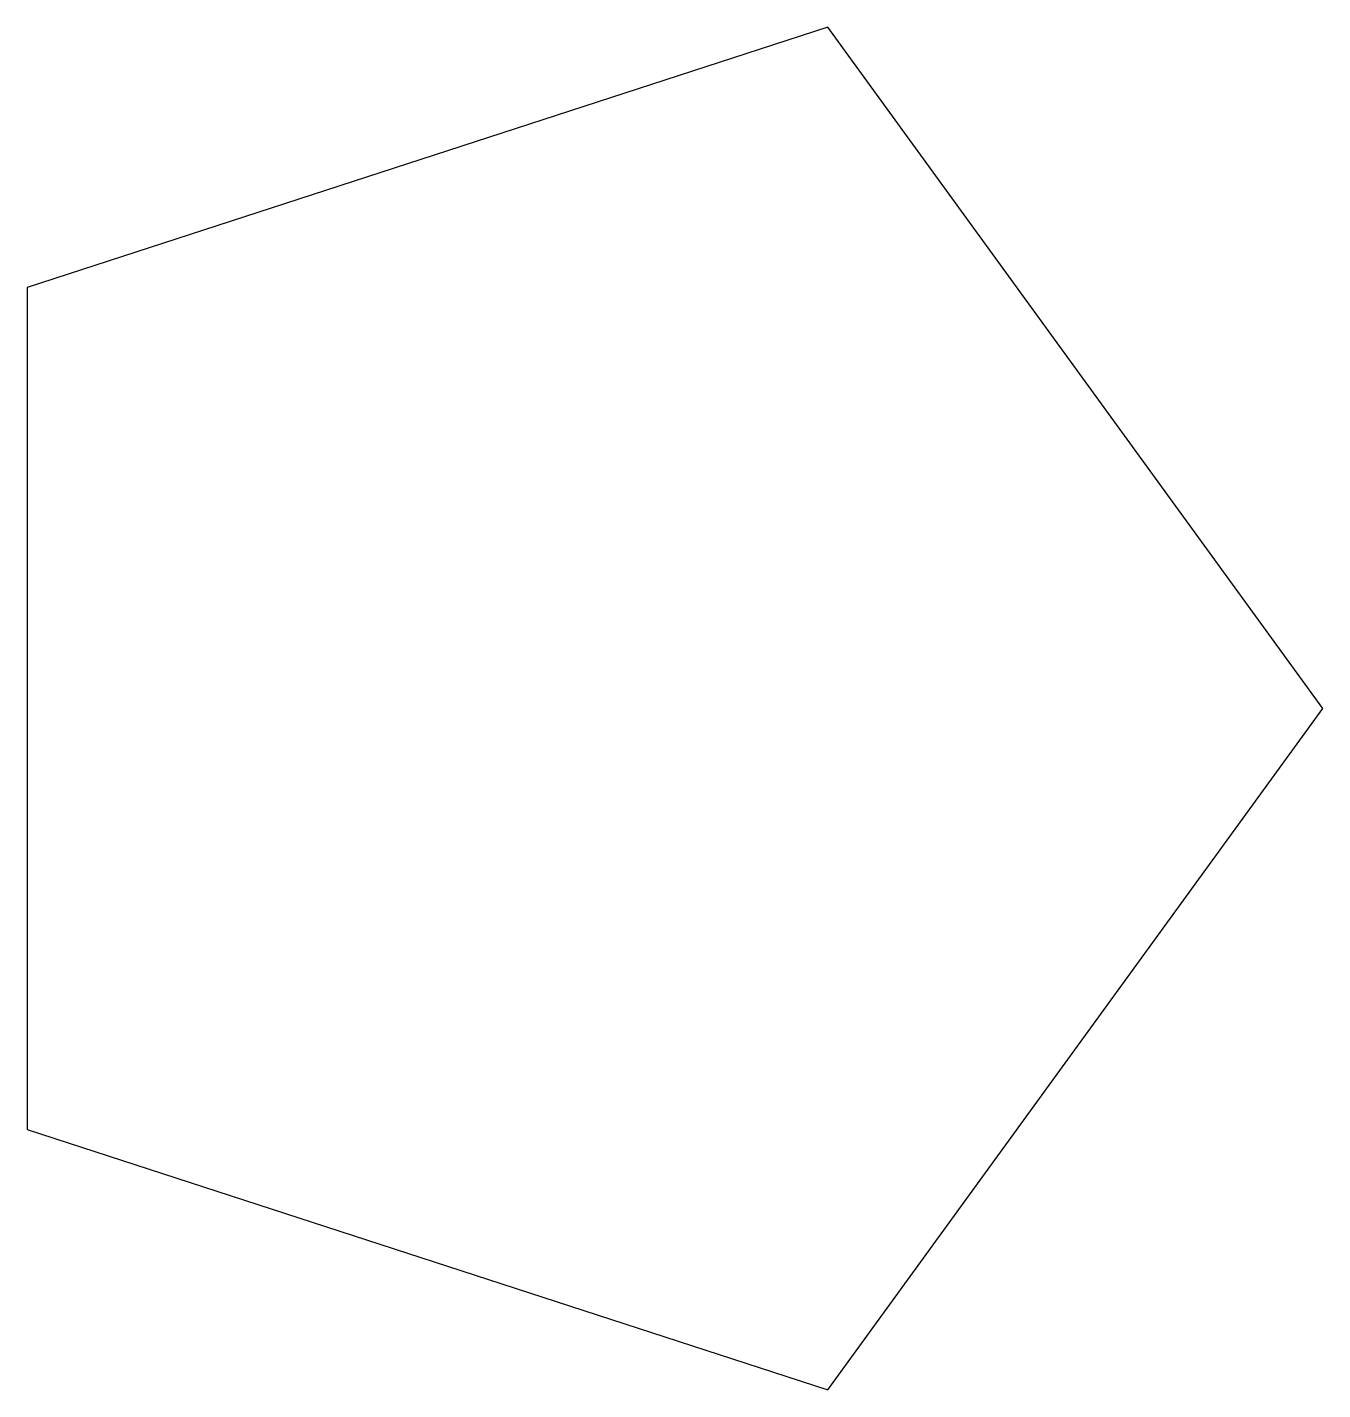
# Model space of a CAD drawing. Header units: metres. Extents: x -27 to 131, y -1 to 143.
# Drawn here: x -0.809 to 1, y -0.951 to 0.951 of the extents above.
import ezdxf

# ---------------------------------------------------------------- set-up
doc = ezdxf.new("R2010")
doc.units = ezdxf.units.M

msp = doc.modelspace()

# ---------------------------------------------------------------- linework, layer by layer
for p, q in [((0.309006, 0.95105), (-0.809006, 0.587784)), ((1, 0), (0.309006, 0.95105)), ((-0.809006, 0.587784), (-0.809006, -0.587784)), ((0.309006, -0.95105), (1, 0)), ((-0.809006, -0.587784), (0.309006, -0.95105))]:
    msp.add_line(p, q)

doc.saveas('drawing.dxf')
